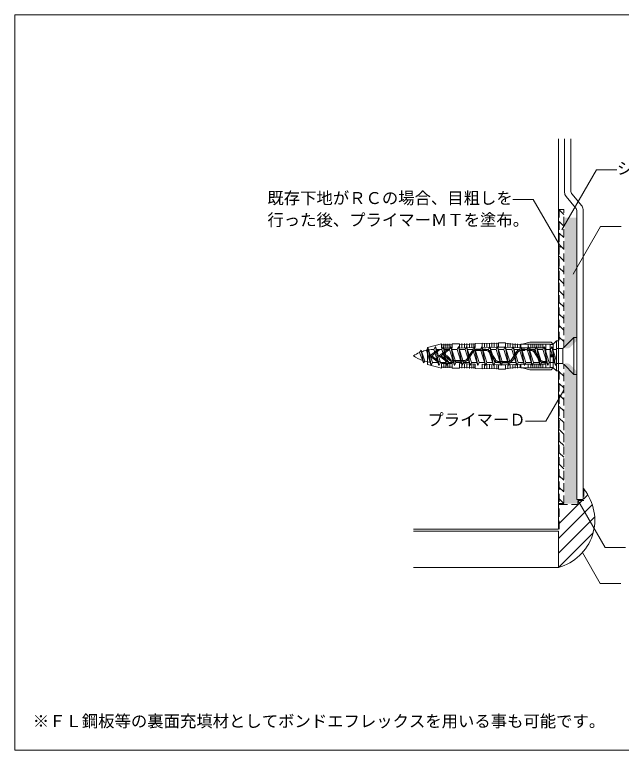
# Model space of a CAD drawing. Units: millimetres on the paper. Extents: x -135 to 135, y -94 to 92.
# Drawn here: x -135 to 13.4, y -88 to 92 of the extents above; entities that cross this region are included whole.
import ezdxf
from ezdxf.enums import TextEntityAlignment as Align

# ---------------------------------------------------------------- set-up
doc = ezdxf.new("R2010")
doc.units = ezdxf.units.MM
doc.linetypes.add('DASHED2', pattern=[3, 2, -1])
for name, color, linetype, lineweight in [('1-2_ハッチング', 4, 'Continuous', 18), ('1-4_リベットルーフ', 5, 'Continuous', 9), ('1-6_アンカー類', 4, 'Continuous', 9), ('1-7_設備', 134, 'Continuous', 9), ('1-A_元図・躯体', 7, 'Continuous', 9), ('1-B_その他', 150, 'DASHED2', 18), ('1-C_アンカー類2', 7, 'Continuous', 9), ('E-0', 7, 'Continuous', 9), ('F-0', 7, 'Continuous', 9)]:
    doc.layers.add(name, color=color, linetype=linetype, lineweight=lineweight)
doc.layers.add('1-5_ＦＬ鋼板・ディスク', color=8, linetype='Continuous')
doc.layers.add('E-1', color=7, linetype='Continuous')
doc.styles.add('ＭＳ ゴシック', font='')
doc.styles.get('ＭＳ ゴシック').set_extended_font_data('MS Gothic')

msp = doc.modelspace()

# ---------------------------------------------------------------- linework, layer by layer
at = {"layer": '1-2_ハッチング', "lineweight": 9}
for p, q in [((-1.791, 44.362), (-0.691, 44.362)), ((-1.991, -32.658), (3.829, -26.838)), ((4.209, -26.458), (5.177, -25.489)), ((-1.991, -36.193), (6.287, -27.915)), ((-1.791, -27.638), (-0.691, -27.638)), ((-1.991, -39.729), (6.862, -30.876)), ((-1.991, -43.264), (6.472, -34.802))]:
    msp.add_line(p, q, dxfattribs=at)
at = {"layer": '1-2_ハッチング'}
for p, q in [((-1.791, 44.217), (-0.691, 43.117)), ((-1.791, 41.389), (-0.691, 40.289)), ((-1.791, 38.56), (-0.691, 37.46)), ((-1.791, 35.732), (-0.691, 34.632)), ((-1.791, 32.904), (-0.691, 31.804)), ((-1.791, 30.075), (-0.691, 28.975)), ((-1.791, 27.247), (-0.691, 26.147)), ((-1.791, 24.418), (-0.691, 23.318)), ((-1.791, 21.59), (-0.691, 20.49)), ((-1.791, 18.761), (-0.691, 17.661)), ((-1.791, 15.933), (-0.691, 14.833)), ((-1.791, 13.105), (-0.691, 12.005)), ((-1.791, 4.619), (-0.691, 3.519)), ((-1.791, 1.791), (-0.691, 0.691)), ((-1.791, -1.038), (-0.691, -2.138)), ((-1.791, -3.866), (-0.691, -4.966)), ((-1.791, -6.694), (-0.691, -7.794)), ((-1.791, -9.523), (-0.691, -10.623)), ((-1.791, -12.351), (-0.691, -13.451)), ((-1.791, -15.18), (-0.691, -16.28)), ((-1.791, -18.008), (-0.691, -19.108)), ((-1.791, -20.837), (-0.691, -21.937)), ((-1.791, -23.665), (-0.691, -24.765)), ((-1.791, -26.493), (-0.691, -27.593))]:
    msp.add_line(p, q, dxfattribs=at)
at = {"layer": '1-2_ハッチング', "lineweight": 9}
msp.add_arc((-5.125, -31.667), 12.013, 285.124, 39.01136, dxfattribs=at)
at = {"layer": '1-2_ハッチング', "color": 5}
msp.add_solid([(0.413, -29.072), (0.413, -29.072), (0.413, -29.072)], dxfattribs=at)
at = {"layer": '1-4_リベットルーフ'}
for p, q in [((-0.491, 61.663), (-0.491, 48.483)), ((1.009, 61.663), (1.009, 49.029)), ((2.158, 44.78), (-0.14, 47.519)), ((3.658, 45.326), (1.36, 48.065)), ((2.509, 43.816), (2.509, -26.638)), ((4.009, 44.362), (4.009, -26.638)), ((2.509, -26.638), (4.009, -26.638))]:
    msp.add_line(p, q, dxfattribs=at)
for centre, start, end in [((2.509, 49.029), 180, 220), ((1.009, 48.483), 180, 220), ((2.509, 44.362), 0, 40), ((1.009, 43.816), 0, 40)]:
    msp.add_arc(centre, 1.5, start, end, dxfattribs=at)
at = {"layer": '1-5_ＦＬ鋼板・ディスク'}
for points in [[(0.195, 10.338), (0.195, 42.362), (-0.491, 42.362)], [(-0.491, 10.338), (0.195, 10.338), (-0.491, 42.362)], [(0.351, 10.35), (0.351, 42.362), (0.195, 42.362)], [(0.195, 10.338), (0.351, 10.35), (0.195, 42.362)], [(0.39, 10.359), (0.39, 42.362), (0.351, 42.362)], [(0.351, 10.35), (0.39, 10.359), (0.351, 42.362)], [(0.504, 10.387), (0.504, 42.362), (0.39, 42.362)], [(0.39, 10.359), (0.504, 10.387), (0.39, 42.362)], [(0.578, 10.417), (0.578, 42.362), (0.504, 42.362)], [(0.504, 10.387), (0.578, 10.417), (0.504, 42.362)], [(0.649, 10.447), (0.649, 42.362), (0.578, 42.362)], [(0.578, 10.417), (0.649, 10.447), (0.578, 42.362)], [(0.751, 10.509), (0.751, 42.362), (0.649, 42.362)], [(0.649, 10.447), (0.751, 10.509), (0.649, 42.362)], [(0.783, 10.529), (0.783, 42.362), (0.751, 42.362)], [(0.751, 10.509), (0.783, 10.529), (0.751, 42.362)], [(0.902, 10.631), (0.902, 42.362), (0.783, 42.362)], [(0.783, 10.529), (0.902, 10.631), (0.783, 42.362)], [(2.509, 12.238), (2.509, 42.362), (0.902, 42.362)], [(0.902, 10.631), (2.509, 12.238), (0.902, 42.362)], [(0.195, -27.638), (0.195, 6.658), (-0.491, 6.658)], [(-0.491, -27.638), (0.195, -27.638), (-0.491, 6.658)], [(0.351, -27.638), (0.351, 6.642), (0.195, 6.658)], [(0.195, -27.638), (0.351, -27.638), (0.195, 6.658)], [(0.39, -27.638), (0.39, 6.639), (0.351, 6.642)], [(0.351, -27.638), (0.39, -27.638), (0.351, 6.642)], [(0.504, -27.638), (0.504, 6.604), (0.39, 6.639)], [(0.39, -27.638), (0.504, -27.638), (0.39, 6.639)], [(0.578, -27.638), (0.578, 6.582), (0.504, 6.604)], [(0.504, -27.638), (0.578, -27.638), (0.504, 6.604)], [(0.649, -27.638), (0.649, 6.544), (0.578, 6.582)], [(0.578, -27.638), (0.649, -27.638), (0.578, 6.582)], [(0.751, -27.638), (0.751, 6.489), (0.649, 6.544)], [(0.649, -27.638), (0.751, -27.638), (0.649, 6.544)], [(0.783, -27.638), (0.783, 6.463), (0.751, 6.489)], [(0.751, -27.638), (0.783, -27.638), (0.751, 6.489)], [(0.902, -27.638), (0.902, 6.365), (0.783, 6.463)], [(0.783, -27.638), (0.902, -27.638), (0.783, 6.463)], [(2.509, -27.638), (2.509, 4.758), (0.902, 6.365)], [(0.902, -27.638), (2.509, -27.638), (0.902, 6.365)], [(-0.491, -27.638), (-0.491, -27.638), (-0.491, -27.638)]]:
    msp.add_solid(points, dxfattribs=at)
at = {"layer": '1-6_アンカー類'}
for p, q in [((-0.598, 10.631), (1.769, 12.998)), ((1.769, 3.998), (1.769, 12.998)), ((2.509, 12.998), (1.769, 12.998)), ((2.509, 3.998), (2.509, 12.998)), ((-32.111, 10.823), (-32.44, 10.095)), ((-31.219, 6.169), (-32.111, 10.823)), ((-30.211, 10.823), (-30.54, 10.096)), ((-29.319, 6.169), (-30.211, 10.823)), ((-28.311, 10.823), (-28.64, 10.096)), ((-27.419, 6.169), (-28.311, 10.823)), ((-26.411, 10.823), (-26.74, 10.096)), ((-25.519, 6.169), (-26.411, 10.823)), ((-24.51, 10.819), (-24.838, 10.092)), ((-23.618, 6.165), (-24.51, 10.819)), ((-22.611, 10.823), (-22.94, 10.096)), ((-21.719, 6.169), (-22.611, 10.823)), ((-20.711, 10.823), (-21.04, 10.096)), ((-19.819, 6.169), (-20.711, 10.823)), ((-18.811, 10.823), (-19.14, 10.096)), ((-17.919, 6.169), (-18.811, 10.823)), ((-16.908, 10.823), (-17.237, 10.096)), ((-16.016, 6.169), (-16.908, 10.823)), ((-15.005, 10.823), (-15.334, 10.096)), ((-14.113, 6.169), (-15.005, 10.823)), ((-13.104, 10.819), (-13.433, 10.092)), ((-12.212, 6.165), (-13.104, 10.819)), ((-11.205, 10.823), (-11.534, 10.096)), ((-10.314, 6.169), (-11.205, 10.823)), ((-9.302, 10.823), (-9.631, 10.096)), ((-8.41, 6.169), (-9.302, 10.823)), ((-7.401, 10.819), (-7.73, 10.092)), ((-6.509, 6.165), (-7.401, 10.819)), ((-5.502, 10.823), (-5.831, 10.096)), ((-4.61, 6.169), (-5.502, 10.823)), ((-3.602, 10.823), (-3.931, 10.096)), ((-2.711, 6.169), (-3.602, 10.823)), ((-2.491, 7.249), (-3.602, 10.823)), ((-34.695, 7.222), (-35.606, 9.893)), ((-33.962, 10.584), (-34.288, 9.863)), ((-34.288, 9.863), (-33.119, 6.183)), ((-33.119, 6.183), (-33.962, 10.584)), ((-32.79, 6.914), (-33.962, 10.584)), ((-32.44, 10.095), (-31.219, 6.169)), ((-30.54, 10.096), (-31.884, 10.096)), ((-30.54, 10.096), (-29.319, 6.169)), ((-28.64, 10.096), (-29.984, 10.096)), ((-28.64, 10.096), (-27.419, 6.169)), ((-26.74, 10.096), (-28.085, 10.096)), ((-26.74, 10.096), (-25.519, 6.169)), ((-24.837, 10.096), (-26.185, 10.096)), ((-24.838, 10.092), (-23.618, 6.165)), ((-22.94, 10.096), (-24.285, 10.096)), ((-22.94, 10.096), (-21.719, 6.169)), ((-21.04, 10.096), (-22.385, 10.096)), ((-21.04, 10.096), (-19.819, 6.169)), ((-19.14, 10.096), (-20.485, 10.096)), ((-19.14, 10.096), (-17.919, 6.169)), ((-17.237, 10.096), (-18.585, 10.096)), ((-17.237, 10.096), (-16.016, 6.169)), ((-15.334, 10.096), (-16.682, 10.096)), ((-15.334, 10.096), (-14.113, 6.169)), ((-13.433, 10.096), (-14.779, 10.096)), ((-13.433, 10.092), (-12.212, 6.165)), ((-11.534, 10.096), (-12.879, 10.096)), ((-11.534, 10.096), (-10.314, 6.169)), ((-9.631, 10.096), (-10.979, 10.096)), ((-9.631, 10.096), (-8.41, 6.169)), ((-7.728, 10.096), (-9.076, 10.096)), ((-7.73, 10.092), (-6.509, 6.165)), ((-5.831, 10.096), (-7.176, 10.096)), ((-5.831, 10.096), (-4.61, 6.169)), ((-3.931, 10.096), (-5.276, 10.096)), ((-3.931, 10.096), (-2.711, 6.169)), ((-2.491, 10.096), (-3.376, 10.096)), ((-1.305, 10.338), (-2.491, 10.338)), ((-2.491, 6.658), (-2.491, 10.338)), ((-0.891, 6.658), (-0.891, 10.338)), ((-35.024, 6.852), (-34.695, 7.222)), ((-33.119, 6.183), (-32.79, 6.914)), ((-31.446, 6.9), (-32.418, 6.9)), ((-29.546, 6.9), (-30.89, 6.9)), ((-27.646, 6.9), (-28.99, 6.9)), ((-25.746, 6.9), (-27.09, 6.9)), ((-23.846, 6.9), (-25.19, 6.9)), ((-21.946, 6.9), (-23.29, 6.9)), ((-20.046, 6.9), (-21.39, 6.9)), ((-18.146, 6.9), (-19.49, 6.9)), ((-16.244, 6.9), (-17.59, 6.9)), ((-14.34, 6.9), (-15.688, 6.9)), ((-12.44, 6.9), (-13.784, 6.9)), ((-10.54, 6.9), (-11.884, 6.9)), ((-8.638, 6.9), (-9.985, 6.9)), ((-6.738, 6.9), (-8.082, 6.9)), ((-4.838, 6.9), (-6.18, 6.9)), ((-2.938, 6.9), (-4.282, 6.9)), ((-2.711, 6.169), (-2.491, 6.658)), ((-1.305, 6.658), (-2.491, 6.658)), ((-0.598, 6.365), (1.769, 3.998)), ((2.509, 3.998), (1.769, 3.998))]:
    msp.add_line(p, q, dxfattribs=at)
for points in [[(-31.219, 6.169), (-30.89, 6.9), (-32.111, 10.823)], [(-29.319, 6.169), (-28.99, 6.9), (-30.211, 10.823)], [(-27.419, 6.169), (-27.09, 6.9), (-28.311, 10.823)], [(-25.519, 6.169), (-25.19, 6.9), (-26.411, 10.823)], [(-23.618, 6.165), (-23.289, 6.896), (-24.51, 10.819)], [(-21.719, 6.169), (-21.39, 6.9), (-22.611, 10.823)], [(-19.819, 6.169), (-19.49, 6.9), (-20.711, 10.823)], [(-17.919, 6.169), (-17.59, 6.9), (-18.811, 10.823)], [(-16.016, 6.169), (-15.688, 6.9), (-16.908, 10.823)], [(-14.113, 6.169), (-13.784, 6.9), (-15.005, 10.823)], [(-12.212, 6.165), (-11.884, 6.896), (-13.104, 10.819)], [(-10.314, 6.169), (-9.985, 6.9), (-11.205, 10.823)], [(-8.41, 6.169), (-8.082, 6.9), (-9.302, 10.823)], [(-6.509, 6.165), (-6.18, 6.896), (-7.401, 10.819)], [(-4.61, 6.169), (-4.282, 6.9), (-5.502, 10.823)]]:
    msp.add_lwpolyline(points, dxfattribs=at)
msp.add_lwpolyline([(-35.97, 9.329), (-35.024, 6.852), (-35.606, 9.893)], close=True, dxfattribs=at)
for centre, radius, start, end in [((-32.251, 0.715), 9.383, 113.352, 123.951), ((-32.251, 0.715), 9.383, 102.558, 110.133), ((-32.251, 0.715), 9.383, 91.153, 99.302), ((-1.305, 11.338), 1, 270, 315), ((-32.251, 16.281), 9.383, 236.049, 251.511), ((-32.251, 16.281), 9.383, 254.901, 263.165), ((-32.251, 16.281), 9.383, 266.704, 268.981), ((-1.305, 5.658), 1, 45, 90)]:
    msp.add_arc(centre, radius, start, end, dxfattribs=at)
at = {"layer": '1-7_設備'}
for p, q in [((-1.991, -34.35), (-37.491, -34.35)), ((-1.995, -34.35), (-1.995, -43.264)), ((-1.991, -43.264), (-37.491, -43.264))]:
    msp.add_line(p, q, dxfattribs=at)
at = {"layer": '1-A_元図・躯体'}
for q in [(-1.991, 61.663), (-37.491, -33.85)]:
    msp.add_line((-1.991, -33.85), q, dxfattribs=at)
at = {"layer": '1-B_その他', "color": 30}
for p, q in [((-1.791, 44.362), (-1.791, 12.238)), ((-1.791, 4.758), (-1.791, -27.638))]:
    msp.add_line(p, q, dxfattribs=at)
at = {"layer": '1-B_その他'}
for p, q in [((-0.691, 10.549), (-0.691, 44.362)), ((-0.691, -27.638), (-0.691, 6.447)), ((4.209, -23.865), (4.209, -26.838)), ((2.709, -26.838), (4.209, -26.838)), ((2.709, -27.838), (2.709, -26.838)), ((-1.791, -27.838), (2.709, -27.838)), ((-1.791, -33.85), (-1.791, -27.838))]:
    msp.add_line(p, q, dxfattribs=at)
at = {"layer": '1-C_アンカー類2'}
for p, q in [((-30.591, 10.373), (-30.591, 11.498)), ((-30.591, 11.248), (-27.991, 11.248)), ((-30.041, 10.373), (-30.041, 11.423)), ((-29.541, 10.373), (-29.541, 11.423)), ((-29.041, 10.373), (-29.041, 11.423)), ((-28.541, 10.373), (-28.541, 11.423)), ((-27.991, 10.373), (-27.991, 11.498)), ((-27.991, 11.498), (-26.191, 11.498)), ((-26.191, 10.373), (-26.191, 11.498)), ((-26.191, 11.248), (-22.391, 11.423)), ((-25.591, 10.396), (-25.591, 11.509)), ((-24.991, 10.419), (-24.991, 11.52)), ((-24.391, 10.442), (-24.391, 11.531)), ((-23.791, 10.465), (-23.791, 11.542)), ((-23.191, 10.511), (-23.191, 11.553)), ((-22.691, 10.534), (-22.691, 11.562)), ((-22.391, 11.584), (-20.691, 11.623)), ((-22.391, 10.548), (-22.391, 11.584)), ((-20.691, 10.548), (-20.691, 11.623)), ((-20.691, 11.461), (-16.691, 11.561)), ((-20.091, 10.563), (-20.091, 11.629)), ((-19.491, 10.578), (-19.491, 11.644)), ((-18.891, 10.593), (-18.891, 11.659)), ((-18.291, 10.608), (-18.291, 11.674)), ((-17.691, 10.623), (-17.691, 11.689)), ((-17.091, 10.638), (-17.091, 11.704)), ((-16.691, 10.648), (-16.691, 11.723)), ((-16.691, 11.723), (-14.991, 11.723)), ((-14.991, 10.639), (-14.991, 11.723)), ((-14.991, 11.561), (-11.191, 11.226)), ((-14.391, 10.617), (-14.391, 11.661)), ((-13.791, 10.594), (-13.791, 11.609)), ((-13.191, 10.572), (-13.191, 11.555)), ((-12.591, 10.55), (-12.591, 11.503)), ((-11.991, 10.527), (-11.991, 11.45)), ((-11.391, 10.505), (-11.391, 11.397)), ((-11.191, 10.498), (-11.191, 11.388)), ((-11.191, 11.388), (-3.991, 11.388)), ((-10.891, 11.388), (-8.991, 11.888)), ((-9.391, 10.498), (-9.391, 11.388)), ((-8.991, 11.888), (-3.791, 11.888)), ((-8.791, 10.498), (-8.791, 11.388)), ((-8.291, 10.498), (-8.291, 11.388)), ((-7.791, 10.498), (-7.791, 11.388)), ((-7.291, 10.498), (-7.291, 11.388)), ((-6.791, 10.498), (-6.791, 11.388)), ((-6.291, 10.47), (-6.291, 11.388)), ((-5.791, 10.498), (-5.791, 11.388)), ((-5.091, 5.608), (-5.091, 11.388)), ((-3.991, 5.608), (-3.991, 11.388)), ((-3.991, 11.288), (-3.291, 11.288)), ((-3.291, 11.288), (-3.791, 11.888)), ((-2.441, 4.823), (-2.441, 12.173)), ((-2.441, 12.173), (-1.991, 12.173)), ((-33.491, 8.498), (-31.676, 9.894)), ((-32.991, 8.498), (-31.157, 9.908)), ((-31.188, 9.998), (-31.371, 9.998)), ((-31.191, 8.498), (-29.376, 9.894)), ((-30.691, 8.498), (-28.857, 9.908)), ((-30.591, 10.373), (-27.991, 10.373)), ((-28.888, 9.998), (-29.071, 9.998)), ((-26.191, 10.373), (-22.391, 10.548)), ((-23.188, 9.553), (-24.316, 7.805)), ((-22.936, 9.39), (-24.064, 7.642)), ((-22.096, 10.148), (-19.786, 10.148)), ((-22.096, 9.848), (-19.786, 9.848)), ((-20.691, 10.548), (-16.691, 10.648)), ((-18.946, 9.39), (-17.688, 7.442)), ((-18.694, 9.553), (-17.436, 7.605)), ((-16.691, 10.648), (-14.982, 10.639)), ((-14.991, 10.639), (-11.191, 10.498)), ((-12.188, 9.553), (-13.446, 7.605)), ((-11.936, 9.39), (-13.194, 7.442)), ((-11.191, 10.498), (-5.091, 10.498)), ((-11.096, 10.148), (-10.191, 10.148)), ((-11.096, 9.848), (-10.191, 9.848)), ((-10.191, 9.848), (-10.191, 10.148)), ((-9.691, 9.848), (-9.691, 10.148)), ((-9.691, 10.148), (-8.786, 10.148)), ((-9.691, 9.848), (-8.786, 9.848)), ((-7.946, 9.39), (-6.688, 7.442)), ((-7.694, 9.553), (-6.436, 7.605)), ((-33.491, 8.498), (-31.676, 7.101)), ((-32.991, 8.498), (-31.157, 7.087)), ((-31.191, 8.498), (-29.376, 7.101)), ((-30.691, 8.498), (-28.857, 7.087)), ((-29.991, 8.648), (-29.817, 8.648)), ((-29.991, 8.348), (-29.991, 8.648)), ((-29.991, 8.348), (-29.817, 8.348)), ((-28.977, 7.89), (-28.817, 7.642)), ((-28.725, 8.053), (-28.565, 7.805)), ((-27.725, 7.348), (-25.157, 7.348)), ((-3.991, 8.748), (-3.291, 8.748)), ((-3.991, 8.748), (-3.791, 8.498)), ((-3.991, 8.248), (-3.791, 8.498)), ((-3.991, 8.248), (-3.291, 8.248)), ((-3.791, 8.498), (-3.291, 8.748)), ((-3.291, 8.248), (-3.791, 8.498)), ((-33.991, 6.398), (-30.591, 5.498)), ((-31.188, 6.998), (-31.371, 6.998)), ((-30.591, 5.499), (-30.591, 6.623)), ((-30.591, 6.623), (-27.991, 6.623)), ((-30.591, 5.748), (-27.991, 5.748)), ((-30.041, 5.573), (-30.041, 6.623)), ((-29.541, 5.573), (-29.541, 6.623)), ((-28.888, 6.998), (-29.071, 6.998)), ((-29.041, 5.573), (-29.041, 6.623)), ((-28.541, 5.573), (-28.541, 6.623)), ((-27.991, 5.498), (-27.991, 6.623)), ((-27.991, 5.498), (-26.191, 5.498)), ((-27.725, 7.048), (-25.157, 7.048)), ((-26.191, 5.498), (-26.191, 6.623)), ((-26.191, 6.623), (-22.391, 6.448)), ((-26.191, 5.748), (-22.391, 5.661)), ((-25.591, 5.499), (-25.591, 6.6)), ((-24.991, 5.485), (-24.991, 6.577)), ((-24.391, 5.472), (-24.391, 6.554)), ((-23.791, 5.458), (-23.791, 6.531)), ((-23.191, 5.445), (-23.191, 6.485)), ((-22.691, 5.433), (-22.691, 6.47)), ((-22.391, 5.411), (-22.391, 6.448)), ((-22.391, 5.411), (-20.691, 5.373)), ((-20.691, 6.448), (-16.691, 6.348)), ((-20.691, 5.373), (-20.691, 6.448)), ((-20.691, 5.534), (-16.691, 5.434)), ((-20.091, 5.366), (-20.091, 6.433)), ((-19.491, 5.351), (-19.491, 6.402)), ((-18.891, 5.336), (-18.891, 6.403)), ((-18.291, 5.321), (-18.291, 6.388)), ((-17.691, 5.306), (-17.691, 6.373)), ((-17.091, 5.291), (-17.091, 6.358)), ((-16.691, 6.348), (-14.994, 6.357)), ((-16.691, 5.273), (-16.691, 6.348)), ((-16.596, 7.148), (-14.286, 7.148)), ((-16.596, 6.848), (-14.286, 6.848)), ((-14.994, 6.357), (-11.191, 6.498)), ((-14.991, 5.273), (-14.991, 6.357)), ((-14.991, 5.434), (-11.191, 5.769)), ((-14.391, 5.334), (-14.391, 6.379)), ((-13.791, 5.387), (-13.791, 6.401)), ((-13.191, 5.44), (-13.191, 6.423)), ((-12.591, 5.493), (-12.591, 6.446)), ((-11.991, 5.546), (-11.991, 6.468)), ((-11.391, 5.599), (-11.391, 6.497)), ((-11.191, 6.498), (-5.091, 6.498)), ((-11.191, 5.608), (-11.191, 6.498)), ((-11.191, 5.608), (-3.991, 5.608)), ((-8.991, 5.108), (-10.891, 5.608)), ((-9.391, 5.608), (-9.391, 6.498)), ((-8.791, 5.608), (-8.791, 6.498)), ((-8.291, 5.608), (-8.291, 6.498)), ((-7.791, 5.608), (-7.791, 6.498)), ((-7.291, 5.608), (-7.291, 6.498)), ((-6.791, 5.608), (-6.791, 6.498)), ((-6.291, 5.608), (-6.291, 6.498)), ((-5.791, 5.608), (-5.791, 6.498)), ((-5.596, 7.148), (-5.091, 7.148)), ((-5.596, 6.848), (-5.091, 6.848)), ((-3.991, 5.708), (-3.291, 5.708)), ((-3.291, 5.608), (-2.441, 4.823)), ((-16.691, 5.273), (-14.991, 5.273))]:
    msp.add_line(p, q, dxfattribs=at)
for points in [[(-33.991, 6.398), (-33.991, 10.598), (-30.591, 11.498)], [(-3.291, 5.608), (-3.291, 11.388), (-2.441, 12.173)], [(-2.441, 4.823), (-1.991, 4.823), (-1.991, 12.173)], [(-8.991, 5.108), (-3.791, 5.108), (-3.291, 5.708)]]:
    msp.add_lwpolyline(points, dxfattribs=at)
for centre, radius, start, end in [((-31.371, 9.498), 0.5, 90, 127.569), ((-31.188, 9.948), 0.05, 307.569, 90), ((-29.071, 9.498), 0.5, 90, 127.569), ((-28.888, 9.948), 0.05, 307.569, 90), ((-22.096, 8.848), 1.3, 90, 147.142), ((-22.096, 8.848), 1, 90, 147.142), ((-19.786, 8.848), 1.3, 32.858, 90), ((-19.786, 8.848), 1, 32.858, 90), ((-11.096, 8.848), 1.3, 90, 147.142), ((-11.096, 8.848), 1, 90, 147.142), ((-8.786, 8.848), 1.3, 32.858, 90), ((-8.786, 8.848), 1, 32.858, 90), ((-29.817, 7.348), 1.3, 32.858, 90), ((-29.817, 7.348), 1, 32.858, 90), ((-27.725, 8.348), 1.3, 212.858, 270), ((-27.725, 8.348), 1, 212.858, 270), ((-25.157, 8.348), 1, 270, 327.142), ((-25.157, 8.348), 1.3, 270, 327.142), ((-16.596, 8.148), 1.3, 212.858, 270), ((-16.596, 8.148), 1, 212.858, 270), ((-14.286, 8.148), 1, 270, 327.142), ((-14.286, 8.148), 1.3, 270, 327.142), ((-5.596, 8.148), 1.3, 212.858, 270), ((-5.596, 8.148), 1, 212.858, 270), ((-31.371, 7.498), 0.5, 232.431, 270), ((-31.188, 7.048), 0.05, 270, 52.431), ((-29.071, 7.498), 0.5, 232.431, 270), ((-28.888, 7.048), 0.05, 270, 52.431)]:
    msp.add_arc(centre, radius, start, end, dxfattribs=at)
at = {"layer": 'E-0'}
for p, q in [((7.309, 54.057), (-1.198, 39.323)), ((7.309, 54.057), (12.309, 54.057)), ((-8.194, 46.789), (-13.194, 46.789)), ((-8.194, 46.789), (-1.454, 35.114)), ((8.309, 40.158), (1.569, 28.483)), ((8.309, 40.158), (13.309, 40.158)), ((-5.048, -7.444), (-0.688, 0.108)), ((-5.048, -7.444), (-10.048, -7.444)), ((9.423, -38.41), (2.728, -26.814)), ((9.423, -38.41), (14.423, -38.41)), ((8.235, -47.177), (3.874, -39.624)), ((8.235, -47.177), (13.235, -47.177))]:
    msp.add_line(p, q, dxfattribs=at)
at = {"layer": 'F-0'}
msp.add_line((-135, 92), (-135, -88), dxfattribs=at)
msp.add_lwpolyline([(-135, 92), (135, 92), (135, -88), (-135, -88)], dxfattribs=at)

# ---------------------------------------------------------------- texts
at = {"layer": 'E-0', "style": 'ＭＳ ゴシック'}
for s, p in [('シーラント４５Ｎ裏面充填', (12.309, 52.057)), ('既存下地がＲＣの場合、目粗しを', (-73.194, 44.789)), ('\u3000\u3000行った後、プライマーＭＴを塗布。', (-81.194, 39.452)), ('プライマーＤ', (-34.048, -9.444))]:
    msp.add_text(s, height=2.933, dxfattribs=at).set_placement(p, align=Align.BOTTOM_LEFT)
at = {"layer": 'E-1', "style": 'ＭＳ ゴシック'}
msp.add_text('※ＦＬ鋼板等の裏面充填材としてボンドエフレックスを用いる事も可能です。', height=2.933, dxfattribs=at).set_placement((-130.584, -83.216), align=Align.BOTTOM_LEFT)

doc.saveas('drawing.dxf')
